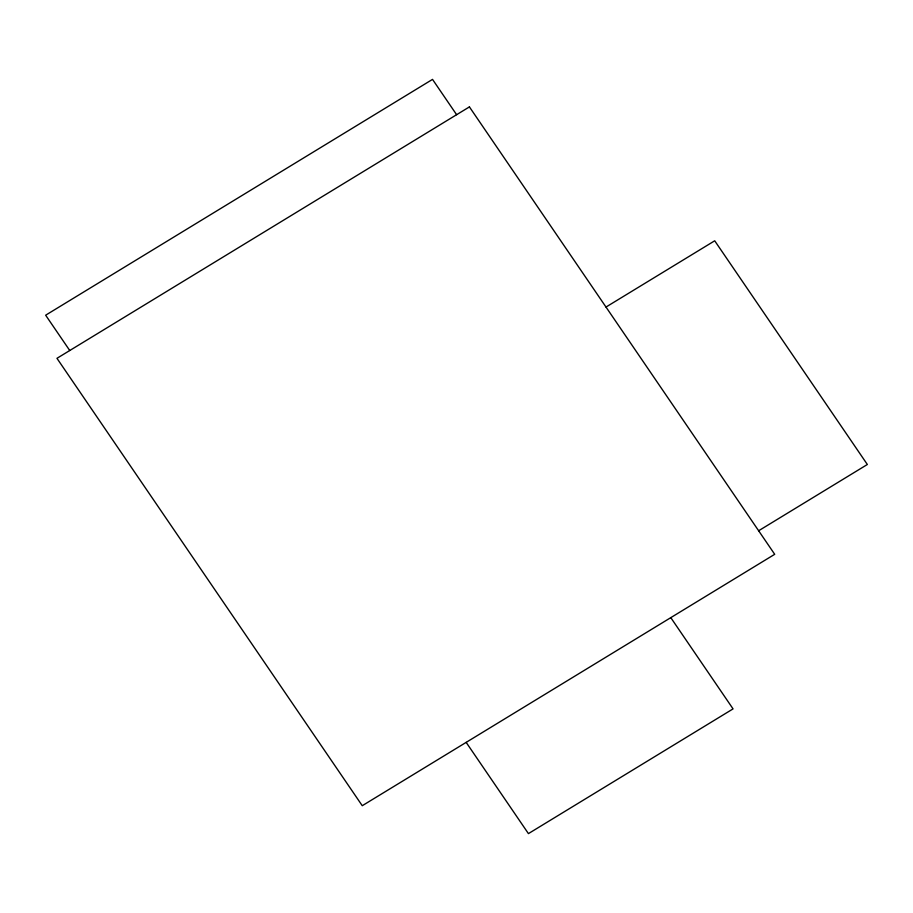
<?xml version="1.0" encoding="UTF-8"?>
<svg xmlns="http://www.w3.org/2000/svg" width="913" height="913" viewBox="0 0 913 913"><rect width="100%" height="100%" fill="white"/><g stroke="black" fill="none" stroke-linecap="round" stroke-linejoin="round"><path stroke-width="1.37" d="M605.992 307.053L714.708 240.792L867.35 464.489L758.646 530.75M456.626 114.707L432.522 79.385L45.65 315.202L69.753 350.524M670.793 617.645L733.059 708.887L528.433 833.615L466.166 742.372M469.419 106.901L56.96 358.318L362.256 805.711L774.703 554.305L469.419 106.901"/></g></svg>
